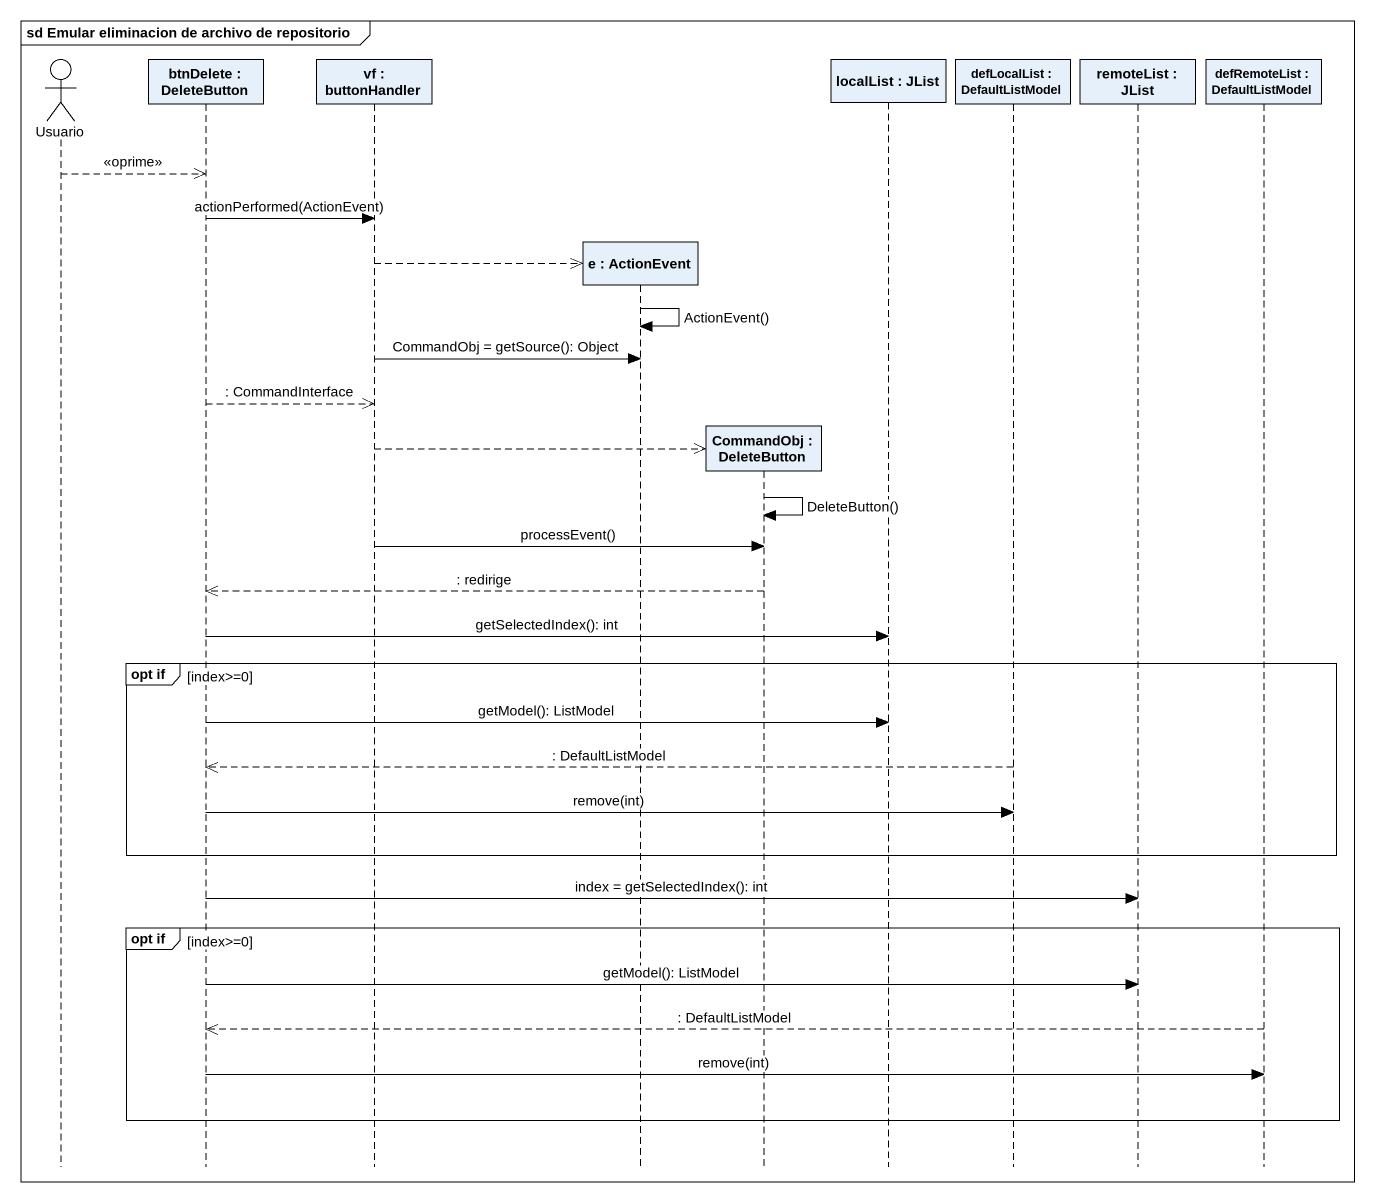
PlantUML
@startuml
mainframe sd Emular eliminacion de archivo de repositorio
hide footbox
actor Usuario
participant "btnDelete : DeleteButton" as btnDelete
participant "vf : buttonHandler" as vf
participant "e : ActionEvent" as e
participant "CommandObj : DeleteButton" as CommandObj
participant "localList : JList" as localList
participant "defLocalList : DefaultListModel" as defLocalList
participant "remoteList : JList" as remoteList
participant "defRemoteList : DefaultListModel" as defRemoteList

Usuario -->> btnDelete : <<oprime>>
btnDelete -> vf : actionPerformed(ActionEvent)
vf -->> e **
e -> e : ActionEvent()
vf -> e : CommandObj = getSource(): Object
btnDelete -->> vf : : CommandInterface
vf -->> CommandObj **
CommandObj -> CommandObj : DeleteButton()
vf -> CommandObj : processEvent()
CommandObj -->> btnDelete : : redirige
btnDelete -> localList : getSelectedIndex(): int
group opt if [index>=0]
  btnDelete -> localList : getModel(): ListModel
  defLocalList -->> btnDelete : : DefaultListModel
  btnDelete -> defLocalList : remove(int)
end
btnDelete -> remoteList : index = getSelectedIndex(): int
group opt if [index>=0]
  btnDelete -> remoteList : getModel(): ListModel
  defRemoteList -->> btnDelete : : DefaultListModel
  btnDelete -> defRemoteList : remove(int)
end
@enduml
